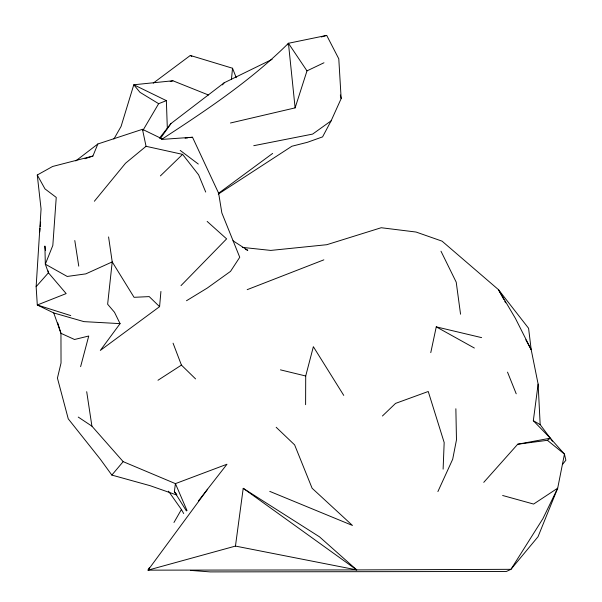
<?xml version="1.0" encoding="UTF-8"?>
<svg xmlns="http://www.w3.org/2000/svg" width="602" height="602" viewBox="0 0 602 602"><rect width="100%" height="100%" fill="white"/><g stroke="black" fill="none" stroke-linecap="round" stroke-linejoin="round"><path stroke-width="0.9" d="M305.605 404.679L305.711 375.994L313.364 346.692L343.75 395.394M443.117 469.139L444.171 442.53L428.248 391.488L395.552 403.393L382.428 415.997M108.578 236.94L112.22 261.908L107.638 304.221L114.508 312.295L120.076 323.635L83.934 321.626L53.759 312.95L37.301 304.996L36.135 286.68L41.064 208.999L37.271 175.009L52.592 166.483L92.904 156.046L97.855 143.983L142.463 129.31L163.067 139.325L192.505 137.241L218.639 193.219L221.845 212.92L239.746 257.28L230.536 271.359L207.291 288.042L186.492 300.744M120.076 323.635L100.316 350.432L159.583 306.651L160.922 291.451M39.702 232.056L40.041 228.436M40.206 226.63L40.627 222.1M231.454 79.321L232.522 68.237L190.322 55.452L153.247 83.129M562.388 464.571L565.865 460.229L564.45 454.111L550.318 438.196L533.327 420.715L538.128 384.106L531.19 349.649L528.579 328.278L498.448 289.645L442.064 241.154L416.065 232.041L381.216 227.729L326.796 244.705L270.765 250.417L242.297 247.377M186.417 510.947L174.362 491.653L175.43 483.632L226.992 464.225L198.367 500.969M149.364 567.731L148.017 570.147L235.457 546.082L243.216 488.327L319.496 536.833L356.73 569.906L510.963 569.319L538.03 536.721L557.7 488.177L564.45 454.111L547.399 440.31L517.712 444.231L483.76 482.352M430.769 352.644L436.262 326.863L481.63 337.632M80.615 366.663L88.735 336.014L74.528 339.498L60.952 333.32L53.759 312.95M230.461 123.004L295.115 107.878L306.99 70.878L323.974 62.766M218.27 194.107L291.872 146.248L307.434 142.29L322.582 136.88L331.123 120.829L341.161 98.577L338.791 58.823L326.698 35.398L288.441 43.276C250.658 80.856 205.824 110.58 161.336 139.589M437.895 491.578L452.689 459.251L456.474 439.874L455.864 408.758M287.575 44.834L288.441 43.276L306.99 70.878M113.898 139.009L121.077 126.42L133.794 84.777L172.887 80.766L208.48 95.003M173.963 522.491L181.413 509.495L168.515 491.172M143.02 130.235L158.65 103.687L166.363 100.639L167.341 128.76M160.335 138.61L170.938 123.576L224.23 82.752L272.096 59.38M207.622 489.208L148.017 570.147L356.73 569.906L243.216 488.327M159.417 138.219L170.938 123.576M222.477 84.89L224.23 82.752M94.371 201.241L125.54 163.225L146.053 146.301L182.602 154.368L198.607 174.836L205.711 192.061M57.739 322.898L60.952 333.32L61.035 363.014L57.431 378.094L68.252 418.841L100.316 459.206L111.852 475.083L123.169 461.644L175.43 483.632L187.019 510.594M36.135 286.68L48.431 272.789L48.183 270.938M180.999 285.619L226.615 238.874L207.156 221.423M160.403 175.897L182.602 154.368M75.754 160.922L97.855 143.983M218.639 193.219L272.653 153.412M547.399 440.31L550.318 438.196L552.463 441.236M331.123 120.829L312.649 134.088L253.758 145.692M157.98 380.253L181.428 365.098L195.567 378.899M247.189 289.667L323.846 259.846M84.98 158.732L92.904 156.046M321.31 36.97L326.698 35.398M170.185 81.556L172.887 80.766M517.712 444.231L550.318 438.196L540.175 424.621L533.327 420.715M185.092 138.189L187.869 137.835M189.728 137.595L192.505 137.241M190.495 570.387L210.158 571.9L506.402 571.471L510.963 569.319L542.884 518.706L557.7 488.177L533.613 504.062L502.632 495.484M235.457 546.082L356.73 569.906M280.449 369.854L305.711 375.994M111.852 475.083L150.146 485.694L176.296 494.874M70.743 315.598L37.301 304.996L66.16 293.588L48.431 272.789L45.323 264.173L44.894 246.015L45.504 250.628M245.315 249.341L247.783 250.312L232.997 240.777M269.749 491.375L352.448 525.448L312.107 488.245L294.634 444.893L276.183 427.277M166.363 100.639L133.794 84.777L139.965 92.309L158.65 103.687M436.262 326.863L474.361 348.039M78.245 417.073L91.91 426.156L123.169 461.644M190.322 55.452L191.827 56.558M180.216 150.417L198.299 164.045M159.583 306.651L149.206 296.605L134.058 297.313L112.22 261.908L85.823 273.872L67.206 276.453L45.323 264.173L52.825 245.428L56.242 197.411L44.984 188.893L37.271 175.009M174.362 491.653L176.83 494.445M181.413 509.495L183.693 513.544M503.829 299.503L498.448 289.645L515.41 318.368L531.19 349.649L525.809 339.784M504.732 301.15L505.627 302.791M440.98 251.192L456.218 282.18L460.553 314.214M507.524 372.134L516.215 393.798M232.522 68.237L236.24 77.703M173.067 343.185L181.428 365.098M340.326 94.981L341.161 98.577M142.463 129.31L146.053 146.301M74.791 240.529L78.749 266.144M86.703 391.691L91.91 426.156M288.441 43.276L295.115 107.878M538.128 384.106L540.175 424.621"/></g></svg>
